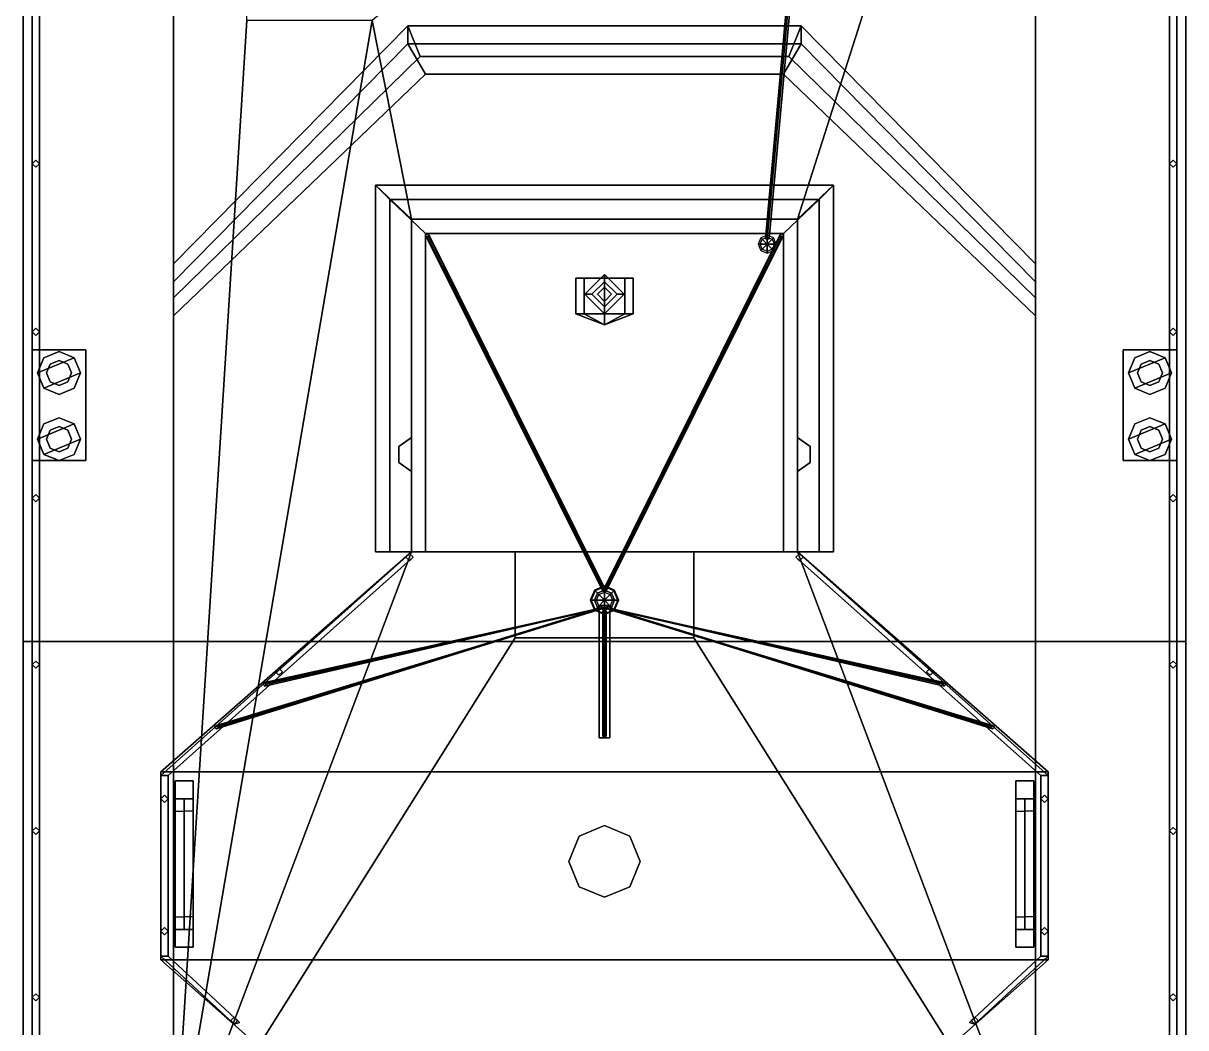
# Model space of a CAD drawing. Extents: x -3.3 to 3.3, y -23.5 to 23.5.
# Drawn here: x -3.25 to 3.25, y -17.94 to -12.32 of the extents above; entities that cross this region are included whole.
import ezdxf

# ---------------------------------------------------------------- set-up
doc = ezdxf.new("R2010")
doc.units = 0
doc.layers.get('0').update_dxf_attribs({"linetype": 'CONTINUOUS'})
doc.layers.add('RAILINGS', color=6, linetype='CONTINUOUS')

msp = doc.modelspace()

# ---------------------------------------------------------------- linework, layer by layer
for points in [[(-3.25, 10.1, -1.68), (-3.25, -15.78, -1.68), (-3.25, -23.47), (-3.25, 19.01)], [(3.25, -23.47), (3.25, -15.78, -1.68), (3.25, 10.1, -1.68), (3.25, 19.01)], [(3.25, 10.1, -1.68), (3.25, -15.78, -1.68), (-3.25, -15.78, -1.68), (-3.25, 10.1, -1.68)], [(2.17, 0.51, 4.71), (2.18, 0.51, 4.7), (0.91, -13.53, 6.93), (0.9, -13.53, 6.94)], [(2.18, 0.51, 4.72), (2.17, 0.51, 4.71), (0.9, -13.53, 6.94), (0.91, -13.53, 6.95)], [(2.18, 0.51, 4.7), (2.19, 0.51, 4.71), (0.92, -13.53, 6.94), (0.91, -13.53, 6.93)], [(2.19, 0.51, 4.71), (2.18, 0.51, 4.72), (0.91, -13.53, 6.95), (0.92, -13.53, 6.94)], [(-3.25, -7.39), (-3.25, -15.78), (-3.25, -15.78, 2.17), (-3.25, -7.39, 2.17)], [(-3.25, -7.39, 2.17), (-3.25, -15.78, 2.17), (3.25, -15.78, 2.17), (3.25, -7.39, 2.17)], [(-3.25, -7.39, 2.17), (-3.25, -15.78, 2.17), (-2.41, -15.78, 2.17), (-2.41, -9.25, 2.17)], [(2.41, -15.78, 2.17), (3.25, -15.78, 2.17), (3.25, -7.39, 2.17), (2.41, -9.25, 2.17)], [(3.25, -15.78, 2.17), (3.25, -15.78), (3.25, -7.39), (3.25, -7.39, 2.17)], [(-2.41, -13.86, 4.19), (-2.41, -13.67, 4.37), (-1.1, -12.34, 4.37), (-1.03, -12.51, 4.19)], [(-2.41, -13.67, 4.37), (-2.41, -13.77, 4.37), (-1.1, -12.44, 4.37), (-1.1, -12.34, 4.37)], [(-1.1, -12.34, 4.37), (-1.1, -12.44, 4.37), (1.1, -12.44, 4.37), (1.1, -12.34, 4.37)], [(1.1, -12.34, 4.37), (1.03, -12.51, 4.19), (-1.03, -12.51, 4.19), (-1.1, -12.34, 4.37)], [(2.41, -13.67, 4.37), (2.41, -13.86, 4.19), (1.03, -12.51, 4.19), (1.1, -12.34, 4.37)], [(1.1, -12.34, 4.37), (1.1, -12.44, 4.37), (2.41, -13.77, 4.37), (2.41, -13.67, 4.37)], [(-1, -12.61, 4.19), (-1.1, -12.44, 4.37), (-2.41, -13.77, 4.37), (-2.41, -13.96, 4.19)], [(-1.1, -12.44, 4.37), (-1, -12.61, 4.19), (1, -12.61, 4.19), (1.1, -12.44, 4.37)], [(1.1, -12.44, 4.37), (1, -12.61, 4.19), (2.41, -13.96, 4.19), (2.41, -13.77, 4.37)], [(-2.41, -13.86, 3.3), (-2.41, -13.86, 4.19), (-1.03, -12.51, 4.19), (-1.03, -12.51, 3.3)], [(1.03, -12.51, 4.19), (1.03, -12.51, 3.3), (-1.03, -12.51, 3.3), (-1.03, -12.51, 4.19)], [(2.41, -13.86, 4.19), (2.41, -13.86, 3.3), (1.03, -12.51, 3.3), (1.03, -12.51, 4.19)], [(-1, -12.61, 3.3), (-1, -12.61, 4.19), (-2.41, -13.96, 4.19), (-2.41, -13.96, 3.3)], [(-1, -12.61, 4.19), (-1, -12.61, 3.3), (1, -12.61, 3.3), (1, -12.61, 4.19)], [(1, -12.61, 4.19), (1, -12.61, 3.3), (2.41, -13.96, 3.3), (2.41, -13.96, 4.19)], [(-0.99, -13.5, 5.02), (-1, -13.51, 5.02), (-0.01, -15.5, 7.67), (0, -15.5, 7.68)], [(-1, -13.51, 5.02), (-0.99, -13.52, 5.02), (0, -15.5, 7.66), (-0.01, -15.5, 7.67)], [(-0.98, -13.51, 5.02), (-0.99, -13.5, 5.02), (0, -15.5, 7.68), (0.01, -15.5, 7.67)], [(-0.99, -13.52, 5.02), (-0.98, -13.51, 5.02), (0.01, -15.5, 7.67), (0, -15.5, 7.66)], [(0.99, -13.5, 5.02), (0.98, -13.51, 5.02), (-0.01, -15.5, 7.67), (0, -15.5, 7.68)], [(0.98, -13.51, 5.02), (0.99, -13.52, 5.02), (0, -15.5, 7.66), (-0.01, -15.5, 7.67)], [(1, -13.51, 5.02), (0.99, -13.5, 5.02), (0, -15.5, 7.68), (0.01, -15.5, 7.67)], [(0.99, -13.52, 5.02), (1, -13.51, 5.02), (0.01, -15.5, 7.67), (0, -15.5, 7.66)], [(0.91, -13.51, 5.02), (0.8746, -13.5246, 5.02), (0.8817, -13.5317, 7.03), (0.91, -13.52, 7.03)], [(0.91, -13.51, 7.03), (0.8746, -13.5246, 7.03), (0.91, -13.56, 7.06)], [(0.9454, -13.5246, 5.02), (0.91, -13.51, 5.02), (0.91, -13.52, 7.03), (0.9383, -13.5317, 7.03)], [(0.9454, -13.5246, 7.03), (0.91, -13.51, 7.03), (0.91, -13.56, 7.06)], [(0.8746, -13.5246, 5.02), (0.86, -13.56, 5.02), (0.87, -13.56, 7.03), (0.8817, -13.5317, 7.03)], [(0.8746, -13.5246, 7.03), (0.86, -13.56, 7.03), (0.91, -13.56, 7.06)], [(0.86, -13.56, 5.02), (0.8746, -13.5954, 5.02), (0.8817, -13.5883, 7.03), (0.87, -13.56, 7.03)], [(0.86, -13.56, 7.03), (0.8746, -13.5954, 7.03), (0.91, -13.56, 7.06)], [(0.8746, -13.5954, 7.03), (0.91, -13.61, 7.03), (0.91, -13.56, 7.06)], [(0.96, -13.56, 7.03), (0.9454, -13.5246, 7.03), (0.91, -13.56, 7.06)], [(0.9454, -13.5954, 7.03), (0.96, -13.56, 7.03), (0.91, -13.56, 7.06)], [(0.91, -13.61, 7.03), (0.9454, -13.5954, 7.03), (0.91, -13.56, 7.06)], [(0.96, -13.56, 5.02), (0.9454, -13.5246, 5.02), (0.9383, -13.5317, 7.03), (0.95, -13.56, 7.03)], [(0.9454, -13.5954, 5.02), (0.96, -13.56, 5.02), (0.95, -13.56, 7.03), (0.9383, -13.5883, 7.03)], [(0.8746, -13.5954, 5.02), (0.91, -13.61, 5.02), (0.91, -13.6, 7.03), (0.8817, -13.5883, 7.03)], [(0.91, -13.61, 5.02), (0.9454, -13.5954, 5.02), (0.9383, -13.5883, 7.03), (0.91, -13.6, 7.03)], [(-2.41, -13.96, 4.19), (-2.41, -13.77, 4.37), (-2.41, -13.67, 4.37), (-2.41, -13.86, 4.19)], [(2.41, -13.77, 4.37), (2.41, -13.96, 4.19), (2.41, -13.86, 4.19), (2.41, -13.67, 4.37)], [(-0.1131, -13.75, 6.1131), (0.16, -13.75, 6), (0.1131, -13.75, 5.8869), (-0.16, -13.75, 6)], [(-0.1131, -13.95, 5.8869), (-0.16, -13.95, 6), (-0.16, -13.75, 6), (-0.1131, -13.75, 5.8869)], [(-0.16, -13.95, 6), (-0.1131, -13.95, 6.1131), (-0.1131, -13.75, 6.1131), (-0.16, -13.75, 6)], [(-0.16, -13.75, 6), (0.1131, -13.75, 5.8869), (0, -13.75, 5.84), (-0.1131, -13.75, 5.8869)], [(0, -13.75, 6.16), (0.1131, -13.75, 6.1131), (0.16, -13.75, 6), (-0.1131, -13.75, 6.1131)], [(-0.1131, -13.95, 6.1131), (0, -13.95, 6.16), (0, -13.75, 6.16), (-0.1131, -13.75, 6.1131)], [(0, -13.95, 5.84), (-0.1131, -13.95, 5.8869), (-0.1131, -13.75, 5.8869), (0, -13.75, 5.84)], [(-0.07, -13.84, 5.36), (0, -13.77, 5.36), (0, -13.73, 5.15), (-0.11, -13.84, 5.15)], [(0, -13.73, 5.02), (-0.11, -13.84, 5.02), (-0.11, -13.84, 5.15), (0, -13.73, 5.15)], [(-0.07, -13.84, 5.36), (0, -13.91, 5.36), (0.07, -13.84, 5.36), (0, -13.77, 5.36)], [(0, -13.77, 5.36), (0.07, -13.84, 5.36), (0.11, -13.84, 5.15), (0, -13.73, 5.15)], [(0.11, -13.84, 5.02), (0, -13.73, 5.02), (0, -13.73, 5.15), (0.11, -13.84, 5.15)], [(0, -13.95, 6.16), (0.1131, -13.95, 6.1131), (0.1131, -13.75, 6.1131), (0, -13.75, 6.16)], [(0.1131, -13.95, 5.8869), (0, -13.95, 5.84), (0, -13.75, 5.84), (0.1131, -13.75, 5.8869)], [(0.16, -13.95, 6), (0.1131, -13.95, 5.8869), (0.1131, -13.75, 5.8869), (0.16, -13.75, 6)], [(0.1131, -13.95, 6.1131), (0.16, -13.95, 6), (0.16, -13.75, 6), (0.1131, -13.75, 6.1131)], [(0, -13.91, 5.36), (-0.07, -13.84, 5.36), (-0.11, -13.84, 5.15), (0, -13.95, 5.15)], [(-0.11, -13.84, 5.02), (0, -13.95, 5.02), (0, -13.95, 5.15), (-0.11, -13.84, 5.15)], [(0, -13.8, 5.36), (-0.04, -13.84, 5.36), (-0.04, -13.84, 5.86), (0, -13.8, 5.84)], [(-0.04, -13.84, 5.36), (0, -13.88, 5.36), (0, -13.88, 5.84), (-0.04, -13.84, 5.86)], [(0.04, -13.84, 5.36), (0, -13.8, 5.36), (0, -13.8, 5.84), (0.04, -13.84, 5.86)], [(0, -13.88, 5.36), (0.04, -13.84, 5.36), (0.04, -13.84, 5.86), (0, -13.88, 5.84)], [(0.07, -13.84, 5.36), (0, -13.91, 5.36), (0, -13.95, 5.15), (0.11, -13.84, 5.15)], [(0, -13.95, 5.02), (0.11, -13.84, 5.02), (0.11, -13.84, 5.15), (0, -13.95, 5.15)], [(-2.41, -13.96, 3.3), (-2.41, -13.96, 4.19), (-2.41, -13.86, 4.19), (-2.41, -13.86, 3.3)], [(2.41, -13.96, 4.19), (2.41, -13.96, 3.3), (2.41, -13.86, 3.3), (2.41, -13.86, 4.19)], [(-0.1131, -13.95, 6.1131), (-0.16, -13.95, 6), (0, -14.01, 6)], [(-0.16, -13.95, 6), (-0.1131, -13.95, 5.8869), (0, -14.01, 6)], [(0, -13.95, 6.16), (-0.1131, -13.95, 6.1131), (0, -14.01, 6)], [(-0.1131, -13.95, 5.8869), (0, -13.95, 5.84), (0, -14.01, 6)], [(0.1131, -13.95, 6.1131), (0, -13.95, 6.16), (0, -14.01, 6)], [(0.16, -13.95, 6), (0.1131, -13.95, 6.1131), (0, -14.01, 6)], [(0.1131, -13.95, 5.8869), (0.16, -13.95, 6), (0, -14.01, 6)], [(0, -13.95, 5.84), (0.1131, -13.95, 5.8869), (0, -14.01, 6)], [(-2.9, -14.15, 2.24), (-2.9, -14.15, 2.17), (-3.2, -14.15, 2.17), (-3.2, -14.15, 2.24)], [(-3.2, -14.15, 2.24), (-3.2, -14.77, 2.24), (-2.9, -14.77, 2.24), (-2.9, -14.15, 2.24)], [(-3.2, -14.15, 2.17), (-3.2, -14.77, 2.17), (-3.2, -14.77, 2.24), (-3.2, -14.15, 2.24)], [(-3.05, -14.16, 2.53), (-3.1349, -14.1951, 2.53), (-3.17, -14.28, 2.53), (-2.9651, -14.1951, 2.53)], [(-3.05, -14.16, 2.48), (-3.1349, -14.1951, 2.48), (-3.1349, -14.1951, 2.53), (-3.05, -14.16, 2.53)], [(-2.9651, -14.1951, 2.48), (-3.05, -14.16, 2.48), (-3.05, -14.16, 2.53), (-2.9651, -14.1951, 2.53)], [(-2.9, -14.77, 2.24), (-2.9, -14.77, 2.17), (-2.9, -14.15, 2.17), (-2.9, -14.15, 2.24)], [(3.2, -14.15, 2.24), (3.2, -14.15, 2.17), (2.9, -14.15, 2.17), (2.9, -14.15, 2.24)], [(2.9, -14.15, 2.17), (2.9, -14.77, 2.17), (2.9, -14.77, 2.24), (2.9, -14.15, 2.24)], [(2.9, -14.15, 2.24), (2.9, -14.77, 2.24), (3.2, -14.77, 2.24), (3.2, -14.15, 2.24)], [(3.05, -14.16, 2.53), (2.9651, -14.1951, 2.53), (2.93, -14.28, 2.53), (3.1349, -14.1951, 2.53)], [(3.05, -14.16, 2.48), (2.9651, -14.1951, 2.48), (2.9651, -14.1951, 2.53), (3.05, -14.16, 2.53)], [(3.1349, -14.1951, 2.48), (3.05, -14.16, 2.48), (3.05, -14.16, 2.53), (3.1349, -14.1951, 2.53)], [(3.2, -14.77, 2.24), (3.2, -14.77, 2.17), (3.2, -14.15, 2.17), (3.2, -14.15, 2.24)], [(-3.1349, -14.1951, 2.48), (-3.17, -14.28, 2.48), (-3.17, -14.28, 2.53), (-3.1349, -14.1951, 2.53)], [(-2.9651, -14.1951, 2.53), (-3.17, -14.28, 2.53), (-3.1349, -14.3649, 2.53), (-2.93, -14.28, 2.53)], [(-3.0995, -14.2305, 2.24), (-3.12, -14.28, 2.24), (-3.12, -14.28, 2.48), (-3.0995, -14.2305, 2.48)], [(-3.05, -14.21, 2.24), (-3.0995, -14.2305, 2.24), (-3.0995, -14.2305, 2.48), (-3.05, -14.21, 2.48)], [(-3.0005, -14.2305, 2.24), (-3.05, -14.21, 2.24), (-3.05, -14.21, 2.48), (-3.0005, -14.2305, 2.48)], [(-2.98, -14.28, 2.24), (-3.0005, -14.2305, 2.24), (-3.0005, -14.2305, 2.48), (-2.98, -14.28, 2.48)], [(-2.93, -14.28, 2.48), (-2.9651, -14.1951, 2.48), (-2.9651, -14.1951, 2.53), (-2.93, -14.28, 2.53)], [(3.1349, -14.1951, 2.53), (2.93, -14.28, 2.53), (2.9651, -14.3649, 2.53), (3.17, -14.28, 2.53)], [(2.9651, -14.1951, 2.48), (2.93, -14.28, 2.48), (2.93, -14.28, 2.53), (2.9651, -14.1951, 2.53)], [(3.0005, -14.2305, 2.24), (2.98, -14.28, 2.24), (2.98, -14.28, 2.48), (3.0005, -14.2305, 2.48)], [(3.05, -14.21, 2.24), (3.0005, -14.2305, 2.24), (3.0005, -14.2305, 2.48), (3.05, -14.21, 2.48)], [(3.0995, -14.2305, 2.24), (3.05, -14.21, 2.24), (3.05, -14.21, 2.48), (3.0995, -14.2305, 2.48)], [(3.12, -14.28, 2.24), (3.0995, -14.2305, 2.24), (3.0995, -14.2305, 2.48), (3.12, -14.28, 2.48)], [(3.17, -14.28, 2.48), (3.1349, -14.1951, 2.48), (3.1349, -14.1951, 2.53), (3.17, -14.28, 2.53)], [(-3.17, -14.28, 2.48), (-3.1349, -14.3649, 2.48), (-3.1349, -14.3649, 2.53), (-3.17, -14.28, 2.53)], [(-2.93, -14.28, 2.53), (-3.1349, -14.3649, 2.53), (-3.05, -14.4, 2.53), (-2.9651, -14.3649, 2.53)], [(-3.12, -14.28, 2.24), (-3.0995, -14.3295, 2.24), (-3.0995, -14.3295, 2.48), (-3.12, -14.28, 2.48)], [(-3.0005, -14.3295, 2.24), (-2.98, -14.28, 2.24), (-2.98, -14.28, 2.48), (-3.0005, -14.3295, 2.48)], [(-2.9651, -14.3649, 2.48), (-2.93, -14.28, 2.48), (-2.93, -14.28, 2.53), (-2.9651, -14.3649, 2.53)], [(2.93, -14.28, 2.48), (2.9651, -14.3649, 2.48), (2.9651, -14.3649, 2.53), (2.93, -14.28, 2.53)], [(3.17, -14.28, 2.53), (2.9651, -14.3649, 2.53), (3.05, -14.4, 2.53), (3.1349, -14.3649, 2.53)], [(2.98, -14.28, 2.24), (3.0005, -14.3295, 2.24), (3.0005, -14.3295, 2.48), (2.98, -14.28, 2.48)], [(3.0995, -14.3295, 2.24), (3.12, -14.28, 2.24), (3.12, -14.28, 2.48), (3.0995, -14.3295, 2.48)], [(3.1349, -14.3649, 2.48), (3.17, -14.28, 2.48), (3.17, -14.28, 2.53), (3.1349, -14.3649, 2.53)], [(-3.1349, -14.3649, 2.48), (-3.05, -14.4, 2.48), (-3.05, -14.4, 2.53), (-3.1349, -14.3649, 2.53)], [(-3.0995, -14.3295, 2.24), (-3.05, -14.35, 2.24), (-3.05, -14.35, 2.48), (-3.0995, -14.3295, 2.48)], [(-3.05, -14.35, 2.24), (-3.0005, -14.3295, 2.24), (-3.0005, -14.3295, 2.48), (-3.05, -14.35, 2.48)], [(-3.05, -14.4, 2.48), (-2.9651, -14.3649, 2.48), (-2.9651, -14.3649, 2.53), (-3.05, -14.4, 2.53)], [(2.9651, -14.3649, 2.48), (3.05, -14.4, 2.48), (3.05, -14.4, 2.53), (2.9651, -14.3649, 2.53)], [(3.0005, -14.3295, 2.24), (3.05, -14.35, 2.24), (3.05, -14.35, 2.48), (3.0005, -14.3295, 2.48)], [(3.05, -14.35, 2.24), (3.0995, -14.3295, 2.24), (3.0995, -14.3295, 2.48), (3.05, -14.35, 2.48)], [(3.05, -14.4, 2.48), (3.1349, -14.3649, 2.48), (3.1349, -14.3649, 2.53), (3.05, -14.4, 2.53)], [(-3.05, -14.53, 2.53), (-3.1349, -14.5651, 2.53), (-3.17, -14.65, 2.53), (-2.9651, -14.5651, 2.53)], [(-3.05, -14.53, 2.48), (-3.1349, -14.5651, 2.48), (-3.1349, -14.5651, 2.53), (-3.05, -14.53, 2.53)], [(-2.9651, -14.5651, 2.48), (-3.05, -14.53, 2.48), (-3.05, -14.53, 2.53), (-2.9651, -14.5651, 2.53)], [(3.05, -14.53, 2.53), (2.9651, -14.5651, 2.53), (2.93, -14.65, 2.53), (3.1349, -14.5651, 2.53)], [(3.05, -14.53, 2.48), (2.9651, -14.5651, 2.48), (2.9651, -14.5651, 2.53), (3.05, -14.53, 2.53)], [(3.1349, -14.5651, 2.48), (3.05, -14.53, 2.48), (3.05, -14.53, 2.53), (3.1349, -14.5651, 2.53)], [(-2.9651, -14.5651, 2.53), (-3.17, -14.65, 2.53), (-3.1349, -14.7349, 2.53), (-2.93, -14.65, 2.53)], [(-3.1349, -14.5651, 2.48), (-3.17, -14.65, 2.48), (-3.17, -14.65, 2.53), (-3.1349, -14.5651, 2.53)], [(-3.0995, -14.6005, 2.24), (-3.12, -14.65, 2.24), (-3.12, -14.65, 2.48), (-3.0995, -14.6005, 2.48)], [(-3.05, -14.58, 2.24), (-3.0995, -14.6005, 2.24), (-3.0995, -14.6005, 2.48), (-3.05, -14.58, 2.48)], [(-3.0005, -14.6005, 2.24), (-3.05, -14.58, 2.24), (-3.05, -14.58, 2.48), (-3.0005, -14.6005, 2.48)], [(-2.98, -14.65, 2.24), (-3.0005, -14.6005, 2.24), (-3.0005, -14.6005, 2.48), (-2.98, -14.65, 2.48)], [(-2.93, -14.65, 2.48), (-2.9651, -14.5651, 2.48), (-2.9651, -14.5651, 2.53), (-2.93, -14.65, 2.53)], [(2.9651, -14.5651, 2.48), (2.93, -14.65, 2.48), (2.93, -14.65, 2.53), (2.9651, -14.5651, 2.53)], [(3.1349, -14.5651, 2.53), (2.93, -14.65, 2.53), (2.9651, -14.7349, 2.53), (3.17, -14.65, 2.53)], [(3.0005, -14.6005, 2.24), (2.98, -14.65, 2.24), (2.98, -14.65, 2.48), (3.0005, -14.6005, 2.48)], [(3.05, -14.58, 2.24), (3.0005, -14.6005, 2.24), (3.0005, -14.6005, 2.48), (3.05, -14.58, 2.48)], [(3.0995, -14.6005, 2.24), (3.05, -14.58, 2.24), (3.05, -14.58, 2.48), (3.0995, -14.6005, 2.48)], [(3.12, -14.65, 2.24), (3.0995, -14.6005, 2.24), (3.0995, -14.6005, 2.48), (3.12, -14.65, 2.48)], [(3.17, -14.65, 2.48), (3.1349, -14.5651, 2.48), (3.1349, -14.5651, 2.53), (3.17, -14.65, 2.53)], [(-3.17, -14.65, 2.48), (-3.1349, -14.7349, 2.48), (-3.1349, -14.7349, 2.53), (-3.17, -14.65, 2.53)], [(-2.93, -14.65, 2.53), (-3.1349, -14.7349, 2.53), (-3.05, -14.77, 2.53), (-2.9651, -14.7349, 2.53)], [(-3.12, -14.65, 2.24), (-3.0995, -14.6995, 2.24), (-3.0995, -14.6995, 2.48), (-3.12, -14.65, 2.48)], [(-3.0005, -14.6995, 2.24), (-2.98, -14.65, 2.24), (-2.98, -14.65, 2.48), (-3.0005, -14.6995, 2.48)], [(-2.9651, -14.7349, 2.48), (-2.93, -14.65, 2.48), (-2.93, -14.65, 2.53), (-2.9651, -14.7349, 2.53)], [(-1.08, -14.64, 5.47), (-1.08, -14.64, 5.22), (-1.15, -14.69, 5.22), (-1.15, -14.69, 5.47)], [(-1.15, -14.78, 5.22), (-1.15, -14.69, 5.22), (-1.08, -14.64, 5.22), (-1.08, -14.83, 5.22)], [(-1.08, -14.83, 5.47), (-1.08, -14.64, 5.47), (-1.15, -14.69, 5.47), (-1.15, -14.78, 5.47)], [(-1.15, -14.69, 5.47), (-1.15, -14.69, 5.22), (-1.15, -14.78, 5.22), (-1.15, -14.78, 5.47)], [(1.08, -14.64, 5.47), (1.08, -14.83, 5.47), (1.15, -14.78, 5.47), (1.15, -14.69, 5.47)], [(1.15, -14.69, 5.22), (1.15, -14.78, 5.22), (1.08, -14.83, 5.22), (1.08, -14.64, 5.22)], [(1.15, -14.69, 5.47), (1.15, -14.69, 5.22), (1.08, -14.64, 5.22), (1.08, -14.64, 5.47)], [(1.15, -14.78, 5.47), (1.15, -14.78, 5.22), (1.15, -14.69, 5.22), (1.15, -14.69, 5.47)], [(2.93, -14.65, 2.48), (2.9651, -14.7349, 2.48), (2.9651, -14.7349, 2.53), (2.93, -14.65, 2.53)], [(3.17, -14.65, 2.53), (2.9651, -14.7349, 2.53), (3.05, -14.77, 2.53), (3.1349, -14.7349, 2.53)], [(2.98, -14.65, 2.24), (3.0005, -14.6995, 2.24), (3.0005, -14.6995, 2.48), (2.98, -14.65, 2.48)], [(3.0995, -14.6995, 2.24), (3.12, -14.65, 2.24), (3.12, -14.65, 2.48), (3.0995, -14.6995, 2.48)], [(3.1349, -14.7349, 2.48), (3.17, -14.65, 2.48), (3.17, -14.65, 2.53), (3.1349, -14.7349, 2.53)], [(-3.1349, -14.7349, 2.48), (-3.05, -14.77, 2.48), (-3.05, -14.77, 2.53), (-3.1349, -14.7349, 2.53)], [(-3.0995, -14.6995, 2.24), (-3.05, -14.72, 2.24), (-3.05, -14.72, 2.48), (-3.0995, -14.6995, 2.48)], [(-3.05, -14.72, 2.24), (-3.0005, -14.6995, 2.24), (-3.0005, -14.6995, 2.48), (-3.05, -14.72, 2.48)], [(-3.05, -14.77, 2.48), (-2.9651, -14.7349, 2.48), (-2.9651, -14.7349, 2.53), (-3.05, -14.77, 2.53)], [(2.9651, -14.7349, 2.48), (3.05, -14.77, 2.48), (3.05, -14.77, 2.53), (2.9651, -14.7349, 2.53)], [(3.0005, -14.6995, 2.24), (3.05, -14.72, 2.24), (3.05, -14.72, 2.48), (3.0005, -14.6995, 2.48)], [(3.05, -14.72, 2.24), (3.0995, -14.6995, 2.24), (3.0995, -14.6995, 2.48), (3.05, -14.72, 2.48)], [(3.05, -14.77, 2.48), (3.1349, -14.7349, 2.48), (3.1349, -14.7349, 2.53), (3.05, -14.77, 2.53)], [(-3.2, -14.77, 2.24), (-3.2, -14.77, 2.17), (-2.9, -14.77, 2.17), (-2.9, -14.77, 2.24)], [(-1.15, -14.78, 5.47), (-1.15, -14.78, 5.22), (-1.08, -14.83, 5.22), (-1.08, -14.83, 5.47)], [(1.08, -14.83, 5.47), (1.08, -14.83, 5.22), (1.15, -14.78, 5.22), (1.15, -14.78, 5.47)], [(2.9, -14.77, 2.24), (2.9, -14.77, 2.17), (3.2, -14.77, 2.17), (3.2, -14.77, 2.24)], [(-1.08, -15.28, 5.02), (-2.48, -16.51, 5.02), (2.48, -16.51, 5.02), (1.08, -15.28, 5.02)], [(1.08, -15.28, 4.98), (2.48, -16.51, 4.98), (-2.48, -16.51, 4.98), (-1.08, -15.28, 4.98)], [(-1.08, -15.28, 4.98), (-2.48, -16.51, 4.98), (-2.48, -16.51, 5.02), (-1.08, -15.28, 5.02)], [(2.48, -16.51, 5.02), (2.48, -16.51, 4.98), (1.08, -15.28, 4.98), (1.08, -15.28, 5.02)], [(0, -15.4934, 9.3366), (0, -15.47, 9.28), (-0.0566, -15.4934, 9.28), (-0.04, -15.51, 9.3366)], [(0.04, -15.51, 9.3366), (0.0566, -15.4934, 9.28), (0, -15.47, 9.28), (0, -15.4934, 9.3366)], [(-0.04, -15.51, 9.3366), (-0.0566, -15.4934, 9.28), (-0.08, -15.55, 9.28), (-0.0566, -15.55, 9.3366)], [(-0.053, -15.497, 5.02), (-0.075, -15.55, 5.02), (-0.045, -15.55, 9.28), (-0.0318, -15.5182, 9.28)], [(0, -15.55, 9.36), (-0.04, -15.51, 9.3366), (-0.0566, -15.55, 9.3366), (0, -15.55, 9.36)], [(0, -15.475, 5.02), (-0.053, -15.497, 5.02), (-0.0318, -15.5182, 9.28), (0, -15.505, 9.28)], [(0, -15.55, 9.36), (0, -15.4934, 9.3366), (-0.04, -15.51, 9.3366), (0, -15.55, 9.36)], [(0.053, -15.497, 5.02), (0, -15.475, 5.02), (0, -15.505, 9.28), (0.0318, -15.5182, 9.28)], [(0, -15.55, 9.36), (0.04, -15.51, 9.3366), (0, -15.4934, 9.3366), (0, -15.55, 9.36)], [(0, -15.55, 9.36), (0.0566, -15.55, 9.3366), (0.04, -15.51, 9.3366), (0, -15.55, 9.36)], [(0.075, -15.55, 5.02), (0.053, -15.497, 5.02), (0.0318, -15.5182, 9.28), (0.045, -15.55, 9.28)], [(0.0566, -15.55, 9.3366), (0.08, -15.55, 9.28), (0.0566, -15.4934, 9.28), (0.04, -15.51, 9.3366)], [(-2.17, -16.25, 5.02), (-2.18, -16.26, 5.02), (-0.01, -15.59, 8.93), (0, -15.59, 8.92)], [(-2.18, -16.26, 5.02), (-2.17, -16.27, 5.02), (0, -15.59, 8.94), (-0.01, -15.59, 8.93)], [(-2.16, -16.26, 5.02), (-2.17, -16.25, 5.02), (0, -15.59, 8.92), (0.01, -15.59, 8.93)], [(-2.17, -16.27, 5.02), (-2.16, -16.26, 5.02), (0.01, -15.59, 8.93), (0, -15.59, 8.94)], [(-1.9, -16.01, 5.02), (-1.91, -16.02, 5.02), (-0.01, -15.59, 8.5), (0, -15.59, 8.49)], [(-1.91, -16.02, 5.02), (-1.9, -16.03, 5.02), (0, -15.59, 8.51), (-0.01, -15.59, 8.5)], [(-1.89, -16.02, 5.02), (-1.9, -16.01, 5.02), (0, -15.59, 8.49), (0.01, -15.59, 8.5)], [(-1.9, -16.03, 5.02), (-1.89, -16.02, 5.02), (0.01, -15.59, 8.5), (0, -15.59, 8.51)], [(-0.0566, -15.55, 9.3366), (-0.08, -15.55, 9.28), (-0.0566, -15.6066, 9.28), (-0.04, -15.59, 9.3366)], [(-0.075, -15.55, 5.02), (-0.053, -15.603, 5.02), (-0.0318, -15.5818, 9.28), (-0.045, -15.55, 9.28)], [(0, -15.55, 9.36), (-0.0566, -15.55, 9.3366), (-0.04, -15.59, 9.3366), (0, -15.55, 9.36)], [(-0.04, -15.59, 9.3366), (-0.0566, -15.6066, 9.28), (0, -15.63, 9.28), (0, -15.6066, 9.3366)], [(-0.053, -15.603, 5.02), (0, -15.625, 5.02), (0, -15.595, 9.28), (-0.0318, -15.5818, 9.28)], [(0, -15.55, 9.36), (-0.04, -15.59, 9.3366), (0, -15.6066, 9.3366), (0, -15.55, 9.36)], [(-0.03, -15.58, 8.32), (0, -15.58, 8.29), (0, -16.32, 8.99), (-0.03, -16.32, 9.02)], [(0, -15.58, 8.35), (-0.03, -15.58, 8.32), (-0.03, -16.32, 9.02), (0, -16.32, 9.05)], [(2.17, -16.25, 5.02), (2.16, -16.26, 5.02), (-0.01, -15.59, 8.93), (0, -15.59, 8.92)], [(2.16, -16.26, 5.02), (2.17, -16.27, 5.02), (0, -15.59, 8.94), (-0.01, -15.59, 8.93)], [(1.9, -16.01, 5.02), (1.89, -16.02, 5.02), (-0.01, -15.59, 8.5), (0, -15.59, 8.49)], [(1.89, -16.02, 5.02), (1.9, -16.03, 5.02), (0, -15.59, 8.51), (-0.01, -15.59, 8.5)], [(0, -15.55, 9.36), (0.04, -15.59, 9.3366), (0.0566, -15.55, 9.3366), (0, -15.55, 9.36)], [(0, -15.55, 9.36), (0, -15.6066, 9.3366), (0.04, -15.59, 9.3366), (0, -15.55, 9.36)], [(0, -15.58, 8.29), (0.03, -15.58, 8.32), (0.03, -16.32, 9.02), (0, -16.32, 8.99)], [(0.03, -15.58, 8.32), (0, -15.58, 8.35), (0, -16.32, 9.05), (0.03, -16.32, 9.02)], [(0, -15.625, 5.02), (0.053, -15.603, 5.02), (0.0318, -15.5818, 9.28), (0, -15.595, 9.28)], [(2.18, -16.26, 5.02), (2.17, -16.25, 5.02), (0, -15.59, 8.92), (0.01, -15.59, 8.93)], [(2.17, -16.27, 5.02), (2.18, -16.26, 5.02), (0.01, -15.59, 8.93), (0, -15.59, 8.94)], [(1.91, -16.02, 5.02), (1.9, -16.01, 5.02), (0, -15.59, 8.49), (0.01, -15.59, 8.5)], [(1.9, -16.03, 5.02), (1.91, -16.02, 5.02), (0.01, -15.59, 8.5), (0, -15.59, 8.51)], [(0, -15.6066, 9.3366), (0, -15.63, 9.28), (0.0566, -15.6066, 9.28), (0.04, -15.59, 9.3366)], [(0.053, -15.603, 5.02), (0.075, -15.55, 5.02), (0.045, -15.55, 9.28), (0.0318, -15.5818, 9.28)], [(0.04, -15.59, 9.3366), (0.0566, -15.6066, 9.28), (0.08, -15.55, 9.28), (0.0566, -15.55, 9.3366)], [(-0.01, -15.61, 5.61), (0, -15.61, 5.6), (0, -16.07, 6.38), (-0.01, -16.06, 6.38)], [(0, -15.61, 5.62), (-0.01, -15.61, 5.61), (-0.01, -16.06, 6.38), (0, -16.05, 6.38)], [(0, -15.61, 5.6), (0.01, -15.61, 5.61), (0.01, -16.06, 6.38), (0, -16.07, 6.38)], [(0.01, -15.61, 5.61), (0, -15.61, 5.62), (0, -16.05, 6.38), (0.01, -16.06, 6.38)], [(-3.25, -15.78, 2.17), (-3.25, -23.47, 2.17), (-2.41, -20.38, 2.17), (-2.41, -15.78, 2.17)], [(-3.25, -15.78), (-3.25, -23.47), (-3.25, -23.47, 2.17), (-3.25, -15.78, 2.17)], [(3.25, -15.78, -1.68), (3.25, -23.47, -0.75), (-3.25, -23.47, -0.75), (-3.25, -15.78, -1.68)], [(-3.25, -15.78, -1.68), (-3.25, -23.47, -0.75), (-3.25, -23.47)], [(2.41, -20.38, 2.17), (3.25, -23.47, 2.17), (3.25, -15.78, 2.17), (2.41, -15.78, 2.17)], [(3.25, -23.47, 2.17), (3.25, -23.47), (3.25, -15.78), (3.25, -15.78, 2.17)], [(3.25, -23.47), (3.25, -23.47, -0.75), (3.25, -15.78, -1.68), (3.25, -23.47)], [(0, -16.05, 6.38), (-0.01, -16.06, 6.38), (-0.01, -16.31, 7.69), (0, -16.3, 7.69)], [(0.01, -16.06, 6.38), (0, -16.05, 6.38), (0, -16.3, 7.69), (0.01, -16.31, 7.69)], [(-0.01, -16.06, 6.38), (0, -16.07, 6.38), (0, -16.32, 7.69), (-0.01, -16.31, 7.69)], [(0, -16.07, 6.38), (0.01, -16.06, 6.38), (0.01, -16.31, 7.69), (0, -16.32, 7.69)], [(0, -16.3, 7.69), (-0.01, -16.31, 7.69), (-0.01, -16.31, 9), (0, -16.3, 9)], [(-0.01, -16.31, 7.69), (0, -16.32, 7.69), (0, -16.32, 9), (-0.01, -16.31, 9)], [(0.01, -16.31, 7.69), (0, -16.3, 7.69), (0, -16.3, 9), (0.01, -16.31, 9)], [(0, -16.32, 7.69), (0.01, -16.31, 7.69), (0.01, -16.31, 9), (0, -16.32, 9)], [(2.48, -17.56, 5.02), (2.48, -16.51, 5.02), (-2.48, -16.51, 5.02), (-2.48, -17.56, 5.02)], [(-2.48, -17.56, 4.98), (-2.48, -16.51, 4.98), (2.48, -16.51, 4.98), (2.48, -17.56, 4.98)], [(-2.48, -17.56, 5.02), (-2.48, -16.51, 5.02), (-2.48, -16.51, 4.98), (-2.48, -17.56, 4.98)], [(-2.4, -16.66, 4.88), (-2.4, -16.56, 4.98), (-2.4, -16.56, 3.3), (-2.4, -16.66, 3.3)], [(-2.4, -16.56, 3.3), (-2.4, -16.56, 4.98), (-2.3, -16.56, 4.98), (-2.3, -16.56, 3.3)], [(-2.4, -16.56, 4.98), (-2.4, -16.66, 4.88), (-2.4, -17.39, 4.88), (-2.4, -17.49, 4.98)], [(-2.3, -16.56, 3.3), (-2.3, -16.56, 4.98), (-2.3, -16.66, 4.88), (-2.3, -16.66, 3.3)], [(-2.3, -17.39, 4.88), (-2.3, -16.66, 4.88), (-2.3, -16.56, 4.98), (-2.3, -17.49, 4.98)], [(2.3, -16.56, 3.3), (2.3, -16.56, 4.98), (2.4, -16.56, 4.98), (2.4, -16.56, 3.3)], [(2.3, -16.66, 4.88), (2.3, -16.56, 4.98), (2.3, -16.56, 3.3), (2.3, -16.66, 3.3)], [(2.3, -16.56, 4.98), (2.3, -16.66, 4.88), (2.3, -17.39, 4.88), (2.3, -17.49, 4.98)], [(2.4, -16.56, 3.3), (2.4, -16.56, 4.98), (2.4, -16.66, 4.88), (2.4, -16.66, 3.3)], [(2.4, -17.39, 4.88), (2.4, -16.66, 4.88), (2.4, -16.56, 4.98), (2.4, -17.49, 4.98)], [(2.48, -16.51, 4.98), (2.48, -16.51, 5.02), (2.48, -17.56, 5.02), (2.48, -17.56, 4.98)], [(-2.4, -17.39, 4.88), (-2.4, -17.32, 4.88), (-2.4, -16.66, 3.3), (-2.4, -16.73, 3.3)], [(-2.4, -16.66, 3.3), (-2.4, -17.32, 4.88), (-2.35, -17.32, 4.88), (-2.35, -16.66, 3.3)], [(-2.3, -16.66, 3.3), (-2.3, -16.66, 4.88), (-2.4, -16.66, 4.88), (-2.4, -16.66, 3.3)], [(-2.4, -17.39, 4.88), (-2.4, -16.66, 4.88), (-2.3, -16.66, 4.88), (-2.3, -17.39, 4.88)], [(-2.35, -17.32, 3.3), (-2.35, -16.66, 4.88), (-2.3, -16.66, 4.88), (-2.3, -17.32, 3.3)], [(-2.35, -17.39, 3.3), (-2.35, -16.73, 4.88), (-2.35, -16.66, 4.88), (-2.35, -17.32, 3.3)], [(-2.35, -16.66, 3.3), (-2.35, -17.32, 4.88), (-2.35, -17.39, 4.88), (-2.35, -16.73, 3.3)], [(-2.3, -16.66, 4.88), (-2.3, -16.73, 4.88), (-2.3, -17.39, 3.3), (-2.3, -17.32, 3.3)], [(2.4, -16.66, 3.3), (2.4, -16.66, 4.88), (2.3, -16.66, 4.88), (2.3, -16.66, 3.3)], [(2.3, -16.66, 3.3), (2.3, -17.32, 4.88), (2.35, -17.32, 4.88), (2.35, -16.66, 3.3)], [(2.3, -17.39, 4.88), (2.3, -17.32, 4.88), (2.3, -16.66, 3.3), (2.3, -16.73, 3.3)], [(2.3, -17.39, 4.88), (2.3, -16.66, 4.88), (2.4, -16.66, 4.88), (2.4, -17.39, 4.88)], [(2.35, -16.66, 3.3), (2.35, -17.32, 4.88), (2.35, -17.39, 4.88), (2.35, -16.73, 3.3)], [(2.35, -17.39, 3.3), (2.35, -16.73, 4.88), (2.35, -16.66, 4.88), (2.35, -17.32, 3.3)], [(2.35, -17.32, 3.3), (2.35, -16.66, 4.88), (2.4, -16.66, 4.88), (2.4, -17.32, 3.3)], [(2.4, -16.66, 4.88), (2.4, -16.73, 4.88), (2.4, -17.39, 3.3), (2.4, -17.32, 3.3)], [(-2.35, -16.73, 3.3), (-2.35, -17.39, 4.88), (-2.4, -17.39, 4.88), (-2.4, -16.73, 3.3)], [(-2.3, -17.39, 3.3), (-2.3, -16.73, 4.88), (-2.35, -16.73, 4.88), (-2.35, -17.39, 3.3)], [(2.35, -16.73, 3.3), (2.35, -17.39, 4.88), (2.3, -17.39, 4.88), (2.3, -16.73, 3.3)], [(2.4, -17.39, 3.3), (2.4, -16.73, 4.88), (2.35, -16.73, 4.88), (2.35, -17.39, 3.3)], [(0, -16.81, 3.3), (-0.1414, -16.8686, 3.3), (-0.1414, -16.8686, 4.98), (0, -16.81, 4.98)], [(0.1414, -16.8686, 3.3), (0, -16.81, 3.3), (0, -16.81, 4.98), (0.1414, -16.8686, 4.98)], [(-0.1414, -16.8686, 3.3), (-0.2, -17.01, 3.3), (-0.2, -17.01, 4.98), (-0.1414, -16.8686, 4.98)], [(0.2, -17.01, 3.3), (0.1414, -16.8686, 3.3), (0.1414, -16.8686, 4.98), (0.2, -17.01, 4.98)], [(-0.2, -17.01, 3.3), (-0.1414, -17.1514, 3.3), (-0.1414, -17.1514, 4.98), (-0.2, -17.01, 4.98)], [(0.1414, -17.1514, 3.3), (0.2, -17.01, 3.3), (0.2, -17.01, 4.98), (0.1414, -17.1514, 4.98)], [(-0.1414, -17.1514, 3.3), (0, -17.21, 3.3), (0, -17.21, 4.98), (-0.1414, -17.1514, 4.98)], [(0, -17.21, 3.3), (0.1414, -17.1514, 3.3), (0.1414, -17.1514, 4.98), (0, -17.21, 4.98)], [(-2.4, -17.39, 3.3), (-2.4, -17.39, 4.88), (-2.3, -17.39, 4.88), (-2.3, -17.39, 3.3)], [(-2.4, -17.49, 4.98), (-2.4, -17.39, 4.88), (-2.4, -17.39, 3.3), (-2.4, -17.49, 3.3)], [(-2.3, -17.39, 3.3), (-2.3, -17.39, 4.88), (-2.3, -17.49, 4.98), (-2.3, -17.49, 3.3)], [(2.3, -17.39, 3.3), (2.3, -17.39, 4.88), (2.4, -17.39, 4.88), (2.4, -17.39, 3.3)], [(2.3, -17.49, 4.98), (2.3, -17.39, 4.88), (2.3, -17.39, 3.3), (2.3, -17.49, 3.3)], [(2.4, -17.39, 3.3), (2.4, -17.39, 4.88), (2.4, -17.49, 4.98), (2.4, -17.49, 3.3)], [(-2.3, -17.49, 3.3), (-2.3, -17.49, 4.98), (-2.4, -17.49, 4.98), (-2.4, -17.49, 3.3)], [(2.4, -17.49, 3.3), (2.4, -17.49, 4.98), (2.3, -17.49, 4.98), (2.3, -17.49, 3.3)], [(1.08, -18.8, 5.02), (2.48, -17.56, 5.02), (-2.48, -17.56, 5.02), (-1.08, -18.8, 5.02)], [(-1.08, -18.8, 4.98), (-2.48, -17.56, 4.98), (2.48, -17.56, 4.98), (1.08, -18.8, 4.98)], [(-1.08, -18.8, 5.02), (-2.48, -17.56, 5.02), (-2.48, -17.56, 4.98), (-1.08, -18.8, 4.98)], [(2.48, -17.56, 4.98), (2.48, -17.56, 5.02), (1.08, -18.8, 5.02), (1.08, -18.8, 4.98)]]:
    msp.add_3dface(points)
at = {"color": 3}
for points in [[(-2.41, -9.25, 3.3), (-2.41, -18.8, 3.3), (-2, -12.31, 3.3), (-2, -11.46, 3.3)], [(-2.41, -9.25, 2.17), (-2.41, -18.8, 2.17), (-2.41, -18.8, 3.3), (-2.41, -9.25, 3.3)], [(1.08, -13.42, 3.3), (2.41, -9.25, 3.3), (-1.3, -12.31, 3.3), (-1.08, -13.42, 3.3)], [(1.08, -13.42, 3.3), (1.08, -15.28, 3.3), (2.41, -18.8, 3.3), (2.41, -9.25, 3.3)], [(2.41, -18.8, 3.3), (2.41, -18.8, 2.17), (2.41, -9.25, 2.17), (2.41, -9.25, 3.3)], [(-2, -12.31, 3.3), (-2.41, -18.8, 3.3), (-2.41, -18.8, 3.3), (-1.3, -12.31, 3.3)], [(-1.3, -12.31, 3.3), (-2.41, -18.8, 3.3), (-1.08, -15.28, 3.3), (-1.08, -13.42, 3.3)], [(1.2, -13.31, 5.78), (1.28, -13.23, 5.78), (-1.28, -13.23, 5.78), (-1.2, -13.31, 5.78)], [(-1.28, -13.23, 5.78), (-1.28, -15.28, 5.78), (-1.2, -15.28, 5.78), (-1.2, -13.31, 5.78)], [(-1.08, -13.42, 5.57), (-1.08, -15.28, 5.57), (-1.28, -15.28, 5.78), (-1.28, -13.23, 5.78)], [(1.28, -13.23, 5.78), (1.08, -13.42, 5.57), (-1.08, -13.42, 5.57), (-1.28, -13.23, 5.78)], [(1.28, -15.28, 5.78), (1.08, -15.28, 5.57), (1.08, -13.42, 5.57), (1.28, -13.23, 5.78)], [(1.2, -13.31, 5.78), (1.2, -15.28, 5.78), (1.28, -15.28, 5.78), (1.28, -13.23, 5.78)], [(-1.2, -13.31, 5.78), (-1, -13.5, 5.57), (1, -13.5, 5.57), (1.2, -13.31, 5.78)], [(-1.2, -13.31, 5.78), (-1.2, -15.28, 5.78), (-1, -15.28, 5.57), (-1, -13.5, 5.57)], [(-1.2, -13.31, 5.78), (-1, -13.5, 5.57), (1, -13.5, 5.57), (1.2, -13.31, 5.78)], [(1, -13.5, 5.57), (1, -15.28, 5.57), (1.2, -15.28, 5.78), (1.2, -13.31, 5.78)], [(1.08, -13.42, 5.57), (1.08, -13.42, 3.3), (-1.08, -13.42, 3.3), (-1.08, -13.42, 5.57)], [(-1.08, -13.42, 3.3), (-1.08, -15.28, 3.3), (-1.08, -15.28, 5.57), (-1.08, -13.42, 5.57)], [(1.08, -15.28, 5.57), (1.08, -15.28, 3.3), (1.08, -13.42, 3.3), (1.08, -13.42, 5.57)], [(-1, -13.5, 5.57), (-1, -15.28, 5.57), (-1, -15.28, 5.02), (-1, -13.5, 5.02)], [(-1, -13.5, 5.57), (-1, -13.5, 5.02), (1, -13.5, 5.02), (1, -13.5, 5.57)], [(-1, -13.5, 5.02), (-1, -15.28, 5.02), (1, -15.28, 5.02), (1, -13.5, 5.02)], [(1, -13.5, 5.02), (1, -15.28, 5.02), (1, -15.28, 5.57), (1, -13.5, 5.57)], [(-1.08, -15.28, 3.3), (-2.41, -18.8, 3.3), (-0.5, -15.76, 3.3), (-0.5, -15.28, 3.3)], [(-1.28, -15.28, 5.78), (-1.08, -15.28, 5.57), (-1, -15.28, 5.57), (-1.2, -15.28, 5.78)], [(-1.08, -15.28, 3.3), (-0.5, -15.28, 3.3), (-0.5, -15.28, 4.98), (-1.08, -15.28, 4.98)], [(-1.08, -15.28, 5.57), (-1.08, -15.28, 5.02), (-1, -15.28, 5.02), (-1, -15.28, 5.57)], [(-0.5, -15.28, 3.3), (-0.5, -15.76, 3.3), (-0.5, -15.76, 4.98), (-0.5, -15.28, 4.98)], [(0.5, -15.28, 3.3), (1.08, -15.28, 3.3), (1.08, -15.28, 4.98), (0.5, -15.28, 4.98)], [(0.5, -15.76, 4.98), (0.5, -15.76, 3.3), (0.5, -15.28, 3.3), (0.5, -15.28, 4.98)], [(0.5, -15.28, 3.3), (0.5, -15.76, 3.3), (2.41, -18.8, 3.3), (1.08, -15.28, 3.3)], [(1, -15.28, 5.57), (1, -15.28, 5.02), (1.08, -15.28, 5.02), (1.08, -15.28, 5.57)], [(1.2, -15.28, 5.78), (1, -15.28, 5.57), (1.08, -15.28, 5.57), (1.28, -15.28, 5.78)], [(-0.5, -15.76, 3.3), (-2.41, -18.8, 3.3), (2.41, -18.8, 3.3), (0.5, -15.76, 3.3)], [(-0.5, -15.76, 4.98), (-0.5, -15.76, 3.3), (0.5, -15.76, 3.3), (0.5, -15.76, 4.98)]]:
    msp.add_3dface(points, dxfattribs=at)
at = {"layer": 'RAILINGS'}
for points in [[(-3.16, 20.36, 2.65), (-3.16, -23.38, 2.65), (-3.2, -23.38, 2.65), (-3.2, 20.36, 2.65)], [(-3.2, 20.36, 2.65), (-3.2, -23.38, 2.65), (-3.16, -23.38, 2.65), (-3.16, 20.36, 2.65)], [(-3.2, 20.36, 3.11), (-3.2, -23.38, 3.11), (-3.16, -23.38, 3.11), (-3.16, 20.36, 3.11)], [(-3.16, 20.36, 3.11), (-3.16, -23.38, 3.11), (-3.2, -23.38, 3.11), (-3.2, 20.36, 3.11)], [(3.16, 20.36, 2.65), (3.16, -23.38, 2.65), (3.2, -23.38, 2.65), (3.2, 20.36, 2.65)], [(3.2, 20.36, 2.65), (3.2, -23.38, 2.65), (3.16, -23.38, 2.65), (3.16, 20.36, 2.65)], [(3.16, 20.36, 3.11), (3.16, -23.38, 3.11), (3.2, -23.38, 3.11), (3.2, 20.36, 3.11)], [(3.2, 20.36, 3.11), (3.2, -23.38, 3.11), (3.16, -23.38, 3.11), (3.16, 20.36, 3.11)], [(-3.18, -13.09, 2.17), (-3.2, -13.11, 2.17), (-3.2, -13.11, 3.11), (-3.18, -13.09, 3.11)], [(-3.2, -13.11, 2.17), (-3.18, -13.13, 2.17), (-3.18, -13.13, 3.11), (-3.2, -13.11, 3.11)], [(-3.16, -13.11, 2.17), (-3.18, -13.09, 2.17), (-3.18, -13.09, 3.11), (-3.16, -13.11, 3.11)], [(-3.18, -13.13, 2.17), (-3.16, -13.11, 2.17), (-3.16, -13.11, 3.11), (-3.18, -13.13, 3.11)], [(3.18, -13.09, 2.17), (3.16, -13.11, 2.17), (3.16, -13.11, 3.11), (3.18, -13.09, 3.11)], [(3.16, -13.11, 2.17), (3.18, -13.13, 2.17), (3.18, -13.13, 3.11), (3.16, -13.11, 3.11)], [(3.2, -13.11, 2.17), (3.18, -13.09, 2.17), (3.18, -13.09, 3.11), (3.2, -13.11, 3.11)], [(3.18, -13.13, 2.17), (3.2, -13.11, 2.17), (3.2, -13.11, 3.11), (3.18, -13.13, 3.11)], [(-3.18, -14.03, 2.17), (-3.2, -14.05, 2.17), (-3.2, -14.05, 3.11), (-3.18, -14.03, 3.11)], [(-3.16, -14.05, 2.17), (-3.18, -14.03, 2.17), (-3.18, -14.03, 3.11), (-3.16, -14.05, 3.11)], [(3.18, -14.03, 2.17), (3.16, -14.05, 2.17), (3.16, -14.05, 3.11), (3.18, -14.03, 3.11)], [(3.2, -14.05, 2.17), (3.18, -14.03, 2.17), (3.18, -14.03, 3.11), (3.2, -14.05, 3.11)], [(-3.2, -14.05, 2.17), (-3.18, -14.07, 2.17), (-3.18, -14.07, 3.11), (-3.2, -14.05, 3.11)], [(-3.18, -14.07, 2.17), (-3.16, -14.05, 2.17), (-3.16, -14.05, 3.11), (-3.18, -14.07, 3.11)], [(3.16, -14.05, 2.17), (3.18, -14.07, 2.17), (3.18, -14.07, 3.11), (3.16, -14.05, 3.11)], [(3.18, -14.07, 2.17), (3.2, -14.05, 2.17), (3.2, -14.05, 3.11), (3.18, -14.07, 3.11)], [(-3.18, -14.96, 2.17), (-3.2, -14.98, 2.17), (-3.2, -14.98, 3.11), (-3.18, -14.96, 3.11)], [(-3.2, -14.98, 2.17), (-3.18, -15, 2.17), (-3.18, -15, 3.11), (-3.2, -14.98, 3.11)], [(-3.16, -14.98, 2.17), (-3.18, -14.96, 2.17), (-3.18, -14.96, 3.11), (-3.16, -14.98, 3.11)], [(-3.18, -15, 2.17), (-3.16, -14.98, 2.17), (-3.16, -14.98, 3.11), (-3.18, -15, 3.11)], [(3.18, -14.96, 2.17), (3.16, -14.98, 2.17), (3.16, -14.98, 3.11), (3.18, -14.96, 3.11)], [(3.16, -14.98, 2.17), (3.18, -15, 2.17), (3.18, -15, 3.11), (3.16, -14.98, 3.11)], [(3.2, -14.98, 2.17), (3.18, -14.96, 2.17), (3.18, -14.96, 3.11), (3.2, -14.98, 3.11)], [(3.18, -15, 2.17), (3.2, -14.98, 2.17), (3.2, -14.98, 3.11), (3.18, -15, 3.11)], [(-1.07, -15.31, 5.5), (-2.44, -16.53, 5.5), (-2.48, -16.53, 5.5), (-1.09, -15.29, 5.5)], [(-1.09, -15.29, 5.5), (-2.48, -16.53, 5.5), (-2.44, -16.53, 5.5), (-1.07, -15.31, 5.5)], [(-1.09, -15.29, 5.96), (-2.48, -16.53, 5.96), (-2.44, -16.53, 5.96), (-1.07, -15.31, 5.96)], [(-1.07, -15.31, 5.96), (-2.44, -16.53, 5.96), (-2.48, -16.53, 5.96), (-1.09, -15.29, 5.96)], [(-1.09, -15.29, 5.02), (-1.11, -15.31, 5.02), (-1.11, -15.31, 5.96), (-1.09, -15.29, 5.96)], [(-1.11, -15.31, 5.02), (-1.09, -15.33, 5.02), (-1.09, -15.33, 5.96), (-1.11, -15.31, 5.96)], [(-1.07, -15.31, 5.02), (-1.09, -15.29, 5.02), (-1.09, -15.29, 5.96), (-1.07, -15.31, 5.96)], [(-1.09, -15.33, 5.02), (-1.07, -15.31, 5.02), (-1.07, -15.31, 5.96), (-1.09, -15.33, 5.96)], [(1.09, -15.29, 5.5), (2.48, -16.53, 5.5), (2.44, -16.53, 5.5), (1.07, -15.31, 5.5)], [(1.07, -15.31, 5.5), (2.44, -16.53, 5.5), (2.48, -16.53, 5.5), (1.09, -15.29, 5.5)], [(1.07, -15.31, 5.96), (2.44, -16.53, 5.96), (2.48, -16.53, 5.96), (1.09, -15.29, 5.96)], [(1.09, -15.29, 5.96), (2.48, -16.53, 5.96), (2.44, -16.53, 5.96), (1.07, -15.31, 5.96)], [(1.09, -15.29, 5.02), (1.07, -15.31, 5.02), (1.07, -15.31, 5.96), (1.09, -15.29, 5.96)], [(1.07, -15.31, 5.02), (1.09, -15.33, 5.02), (1.09, -15.33, 5.96), (1.07, -15.31, 5.96)], [(1.11, -15.31, 5.02), (1.09, -15.29, 5.02), (1.09, -15.29, 5.96), (1.11, -15.31, 5.96)], [(1.09, -15.33, 5.02), (1.11, -15.31, 5.02), (1.11, -15.31, 5.96), (1.09, -15.33, 5.96)], [(-3.18, -15.89, 2.17), (-3.2, -15.91, 2.17), (-3.2, -15.91, 3.11), (-3.18, -15.89, 3.11)], [(-3.2, -15.91, 2.17), (-3.18, -15.93, 2.17), (-3.18, -15.93, 3.11), (-3.2, -15.91, 3.11)], [(-3.16, -15.91, 2.17), (-3.18, -15.89, 2.17), (-3.18, -15.89, 3.11), (-3.16, -15.91, 3.11)], [(-3.18, -15.93, 2.17), (-3.16, -15.91, 2.17), (-3.16, -15.91, 3.11), (-3.18, -15.93, 3.11)], [(3.18, -15.89, 2.17), (3.16, -15.91, 2.17), (3.16, -15.91, 3.11), (3.18, -15.89, 3.11)], [(3.16, -15.91, 2.17), (3.18, -15.93, 2.17), (3.18, -15.93, 3.11), (3.16, -15.91, 3.11)], [(3.2, -15.91, 2.17), (3.18, -15.89, 2.17), (3.18, -15.89, 3.11), (3.2, -15.91, 3.11)], [(3.18, -15.93, 2.17), (3.2, -15.91, 2.17), (3.2, -15.91, 3.11), (3.18, -15.93, 3.11)], [(-1.82, -15.93, 5.02), (-1.84, -15.95, 5.02), (-1.84, -15.95, 5.96), (-1.82, -15.93, 5.96)], [(-1.84, -15.95, 5.02), (-1.82, -15.97, 5.02), (-1.82, -15.97, 5.96), (-1.84, -15.95, 5.96)], [(-1.8, -15.95, 5.02), (-1.82, -15.93, 5.02), (-1.82, -15.93, 5.96), (-1.8, -15.95, 5.96)], [(-1.82, -15.97, 5.02), (-1.8, -15.95, 5.02), (-1.8, -15.95, 5.96), (-1.82, -15.97, 5.96)], [(1.82, -15.93, 5.02), (1.8, -15.95, 5.02), (1.8, -15.95, 5.96), (1.82, -15.93, 5.96)], [(1.8, -15.95, 5.02), (1.82, -15.97, 5.02), (1.82, -15.97, 5.96), (1.8, -15.95, 5.96)], [(1.84, -15.95, 5.02), (1.82, -15.93, 5.02), (1.82, -15.93, 5.96), (1.84, -15.95, 5.96)], [(1.82, -15.97, 5.02), (1.84, -15.95, 5.02), (1.84, -15.95, 5.96), (1.82, -15.97, 5.96)], [(-2.44, -16.53, 5.5), (-2.44, -17.54, 5.5), (-2.48, -17.54, 5.5), (-2.48, -16.53, 5.5)], [(-2.48, -16.53, 5.5), (-2.48, -17.54, 5.5), (-2.44, -17.54, 5.5), (-2.44, -16.53, 5.5)], [(-2.48, -16.53, 5.96), (-2.48, -17.54, 5.96), (-2.44, -17.54, 5.96), (-2.44, -16.53, 5.96)], [(-2.44, -16.53, 5.96), (-2.44, -17.54, 5.96), (-2.48, -17.54, 5.96), (-2.48, -16.53, 5.96)], [(2.48, -16.53, 5.5), (2.48, -17.54, 5.5), (2.44, -17.54, 5.5), (2.44, -16.53, 5.5)], [(2.44, -16.53, 5.5), (2.44, -17.54, 5.5), (2.48, -17.54, 5.5), (2.48, -16.53, 5.5)], [(2.44, -16.53, 5.96), (2.44, -17.54, 5.96), (2.48, -17.54, 5.96), (2.48, -16.53, 5.96)], [(2.48, -16.53, 5.96), (2.48, -17.54, 5.96), (2.44, -17.54, 5.96), (2.44, -16.53, 5.96)], [(-2.46, -16.64, 5.02), (-2.48, -16.66, 5.02), (-2.48, -16.66, 5.96), (-2.46, -16.64, 5.96)], [(-2.44, -16.66, 5.02), (-2.46, -16.64, 5.02), (-2.46, -16.64, 5.96), (-2.44, -16.66, 5.96)], [(2.46, -16.64, 5.02), (2.44, -16.66, 5.02), (2.44, -16.66, 5.96), (2.46, -16.64, 5.96)], [(2.48, -16.66, 5.02), (2.46, -16.64, 5.02), (2.46, -16.64, 5.96), (2.48, -16.66, 5.96)], [(-2.48, -16.66, 5.02), (-2.46, -16.68, 5.02), (-2.46, -16.68, 5.96), (-2.48, -16.66, 5.96)], [(-2.46, -16.68, 5.02), (-2.44, -16.66, 5.02), (-2.44, -16.66, 5.96), (-2.46, -16.68, 5.96)], [(2.44, -16.66, 5.02), (2.46, -16.68, 5.02), (2.46, -16.68, 5.96), (2.44, -16.66, 5.96)], [(2.46, -16.68, 5.02), (2.48, -16.66, 5.02), (2.48, -16.66, 5.96), (2.46, -16.68, 5.96)], [(-3.18, -16.82, 2.17), (-3.2, -16.84, 2.17), (-3.2, -16.84, 3.11), (-3.18, -16.82, 3.11)], [(-3.16, -16.84, 2.17), (-3.18, -16.82, 2.17), (-3.18, -16.82, 3.11), (-3.16, -16.84, 3.11)], [(3.18, -16.82, 2.17), (3.16, -16.84, 2.17), (3.16, -16.84, 3.11), (3.18, -16.82, 3.11)], [(3.2, -16.84, 2.17), (3.18, -16.82, 2.17), (3.18, -16.82, 3.11), (3.2, -16.84, 3.11)], [(-3.2, -16.84, 2.17), (-3.18, -16.86, 2.17), (-3.18, -16.86, 3.11), (-3.2, -16.84, 3.11)], [(-3.18, -16.86, 2.17), (-3.16, -16.84, 2.17), (-3.16, -16.84, 3.11), (-3.18, -16.86, 3.11)], [(3.16, -16.84, 2.17), (3.18, -16.86, 2.17), (3.18, -16.86, 3.11), (3.16, -16.84, 3.11)], [(3.18, -16.86, 2.17), (3.2, -16.84, 2.17), (3.2, -16.84, 3.11), (3.18, -16.86, 3.11)], [(-2.46, -17.38, 5.02), (-2.48, -17.4, 5.02), (-2.48, -17.4, 5.96), (-2.46, -17.38, 5.96)], [(-2.48, -17.4, 5.02), (-2.46, -17.42, 5.02), (-2.46, -17.42, 5.96), (-2.48, -17.4, 5.96)], [(-2.44, -17.4, 5.02), (-2.46, -17.38, 5.02), (-2.46, -17.38, 5.96), (-2.44, -17.4, 5.96)], [(-2.46, -17.42, 5.02), (-2.44, -17.4, 5.02), (-2.44, -17.4, 5.96), (-2.46, -17.42, 5.96)], [(2.46, -17.38, 5.02), (2.44, -17.4, 5.02), (2.44, -17.4, 5.96), (2.46, -17.38, 5.96)], [(2.44, -17.4, 5.02), (2.46, -17.42, 5.02), (2.46, -17.42, 5.96), (2.44, -17.4, 5.96)], [(2.48, -17.4, 5.02), (2.46, -17.38, 5.02), (2.46, -17.38, 5.96), (2.48, -17.4, 5.96)], [(2.46, -17.42, 5.02), (2.48, -17.4, 5.02), (2.48, -17.4, 5.96), (2.46, -17.42, 5.96)], [(-2.44, -17.54, 5.5), (-2.04, -17.91, 5.5), (-2.07, -17.92, 5.5), (-2.48, -17.54, 5.5)], [(-2.48, -17.54, 5.5), (-2.07, -17.92, 5.5), (-2.04, -17.91, 5.5), (-2.44, -17.54, 5.5)], [(-2.48, -17.54, 5.96), (-2.07, -17.92, 5.96), (-2.04, -17.91, 5.96), (-2.44, -17.54, 5.96)], [(-2.44, -17.54, 5.96), (-2.04, -17.91, 5.96), (-2.07, -17.92, 5.96), (-2.48, -17.54, 5.96)], [(2.48, -17.54, 5.5), (2.07, -17.92, 5.5), (2.04, -17.91, 5.5), (2.44, -17.54, 5.5)], [(2.44, -17.54, 5.5), (2.04, -17.91, 5.5), (2.07, -17.92, 5.5), (2.48, -17.54, 5.5)], [(2.44, -17.54, 5.96), (2.04, -17.91, 5.96), (2.07, -17.92, 5.96), (2.48, -17.54, 5.96)], [(2.48, -17.54, 5.96), (2.07, -17.92, 5.96), (2.04, -17.91, 5.96), (2.44, -17.54, 5.96)], [(-3.18, -17.75, 2.17), (-3.2, -17.77, 2.17), (-3.2, -17.77, 3.11), (-3.18, -17.75, 3.11)], [(-3.2, -17.77, 2.17), (-3.18, -17.79, 2.17), (-3.18, -17.79, 3.11), (-3.2, -17.77, 3.11)], [(-3.16, -17.77, 2.17), (-3.18, -17.75, 2.17), (-3.18, -17.75, 3.11), (-3.16, -17.77, 3.11)], [(-3.18, -17.79, 2.17), (-3.16, -17.77, 2.17), (-3.16, -17.77, 3.11), (-3.18, -17.79, 3.11)], [(3.18, -17.75, 2.17), (3.16, -17.77, 2.17), (3.16, -17.77, 3.11), (3.18, -17.75, 3.11)], [(3.16, -17.77, 2.17), (3.18, -17.79, 2.17), (3.18, -17.79, 3.11), (3.16, -17.77, 3.11)], [(3.2, -17.77, 2.17), (3.18, -17.75, 2.17), (3.18, -17.75, 3.11), (3.2, -17.77, 3.11)], [(3.18, -17.79, 2.17), (3.2, -17.77, 2.17), (3.2, -17.77, 3.11), (3.18, -17.79, 3.11)], [(-2.07, -17.88, 5.02), (-2.09, -17.9, 5.02), (-2.09, -17.9, 5.96), (-2.07, -17.88, 5.96)], [(-2.09, -17.9, 5.02), (-2.07, -17.92, 5.02), (-2.07, -17.92, 5.96), (-2.09, -17.9, 5.96)], [(-2.05, -17.9, 5.02), (-2.07, -17.88, 5.02), (-2.07, -17.88, 5.96), (-2.05, -17.9, 5.96)], [(-2.07, -17.92, 5.02), (-2.05, -17.9, 5.02), (-2.05, -17.9, 5.96), (-2.07, -17.92, 5.96)], [(2.07, -17.88, 5.02), (2.05, -17.9, 5.02), (2.05, -17.9, 5.96), (2.07, -17.88, 5.96)], [(2.05, -17.9, 5.02), (2.07, -17.92, 5.02), (2.07, -17.92, 5.96), (2.05, -17.9, 5.96)], [(2.09, -17.9, 5.02), (2.07, -17.88, 5.02), (2.07, -17.88, 5.96), (2.09, -17.9, 5.96)], [(2.07, -17.92, 5.02), (2.09, -17.9, 5.02), (2.09, -17.9, 5.96), (2.07, -17.92, 5.96)]]:
    msp.add_3dface(points, dxfattribs=at)

doc.saveas('drawing.dxf')
